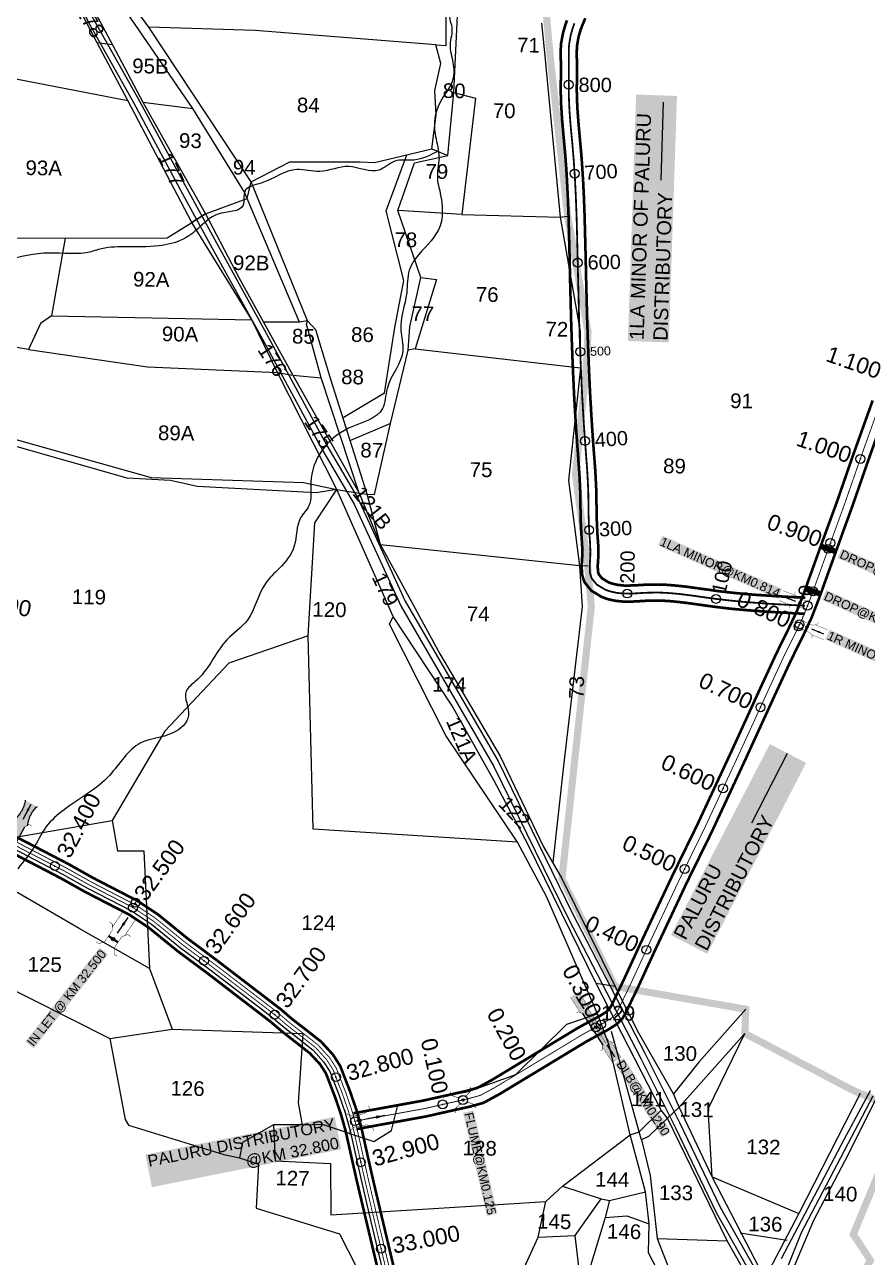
# Model space of a CAD drawing. Header units: millimetres. Extents: x 191342 to 235284, y 1600297 to 1616674.
# Drawn here: x 200327 to 201272, y 1601540 to 1602923 of the extents above; entities that cross this region are included whole.
import ezdxf
from ezdxf.enums import TextEntityAlignment as Align

# ---------------------------------------------------------------- set-up
doc = ezdxf.new("R2010")
doc.units = ezdxf.units.MM
doc.header["$LTSCALE"] = 15
doc.header["$PDMODE"] = 32
doc.header["$PDSIZE"] = 10
doc.linetypes.add('ACAD_ISO02W100', pattern=[15, 12, -3])
doc.linetypes.add('HIDDEN2', pattern=[0.1875, 0.125, -0.0625])
for name, color, linetype in [('CANAL1', 7, 'Continuous'), ('CHANAGE', 1, 'Continuous'), ('CSMark', 72, 'Continuous'), ('PAPER SIZE', 5, 'Continuous'), ('PLOT', 7, 'Continuous'), ('PLOT NO', 7, 'Continuous'), ('ROAD', 1, 'Continuous'), ('STREAM', 4, 'Continuous'), ('STRUCTURE', 5, 'Continuous'), ('text2', 7, 'Continuous'), ('VILLAGE BOUNDRY', 5, 'Continuous')]:
    doc.layers.add(name, color=color, linetype=linetype)
doc.styles.get("Standard").update_dxf_attribs({"font": 'arial.ttf'})
doc.dimstyles.get("Standard").update_dxf_attribs({"dimtxt": 0.18, "dimasz": 0.18, "dimexe": 0.18, "dimexo": 0.0625, "dimgap": 0.09, "dimtad": 0, "dimtih": 1, "dimtoh": 1, "dimdec": 4, "dimzin": 0, "dimdsep": 46, "dimtxsty": 'Standard', "dimcen": 0.09, "dimadec": 0, "dimazin": 0, "dimtfac": 1, "dimtdec": 4, "dimtofl": 0, "dimtmove": 0, "dimatfit": 3, "dimfxl": 1, "dimtolj": 1, "dimtzin": 0, "dimarcsym": 0})

# ---------------------------------------------------------------- blocks, each defined once
blk = doc.blocks.new('FLUME')
at = {"layer": 'STRUCTURE'}
for points in [[(-12.6, 11, 0.628, 0.628, 0), (-8.6, 11.2, 0.628, 0.628, 0), (-4.4, 5.4, 0.628, 0.628, 0), (-4, -5.7, 0.628, 0.628, 0), (-7.7, -11.8, 0.628, 0.628, 0), (-11.7, -12, 0, 0, 0)], [(12.6, -11, 0.628, 0.628, 0), (8.6, -11.2, 0.628, 0.628, 0), (4.4, -5.4, 0.628, 0.628, 0), (4, 5.7, 0.628, 0.628, 0), (7.7, 11.8, 0.628, 0.628, 0), (11.7, 12, 0, 0, 0)]]:
    blk.add_lwpolyline(points, format="xyseb", dxfattribs=at)
at = {"layer": 'text2', "color": 2, "linetype": 'Continuous'}
blk.add_circle((0, 0), 1.15, dxfattribs=at)
blk = doc.blocks.new('DROP')
h = blk.add_hatch()
h.set_pattern_fill('ANSI31', color=1, scale=10, angle=45)
h.set_pattern_definition([(90, (-324.4107, -25.7687), (-1.25, 0), [])])
h.paths.add_polyline_path([(-9.9, -4.3), (-13.8, 4.1), (13.8, 4.1), (10.2, -4.3)])
at = {"layer": 'STRUCTURE', "color": 5, "const_width": 0.49}
blk.add_lwpolyline([(-9.9, -4.3), (-13.8, 4.1), (13.8, 4.1), (10.2, -4.3), (-9.9, -4.3)], dxfattribs=at)
at = {"layer": 'STRUCTURE', "color": 5}
blk.add_circle((0, 0), 1.33, dxfattribs=at)
blk = doc.blocks.new('SP')
at = {"layer": 'STRUCTURE'}
h = blk.add_hatch(dxfattribs=at)
h.set_pattern_fill('DASH', color=256, scale=8, style=0)
h.set_pattern_definition([(0, (0, 0), (1, 1), [1, -1])])
edge = h.paths.add_edge_path()
edge.add_spline(control_points=[(769825.7, 1706742.1), (769825.3, 1706741.8), (769823.8, 1706740.8), (769820.9, 1706740.3), (769817, 1706739.7), (769811.4, 1706738.9), (769804, 1706739.7), (769798.4, 1706741), (769795.6, 1706741.6)], knot_values=[0, 0, 0, 0, 1.613557, 5.24513, 8.624976, 13.470124, 22.190216, 30.746377, 30.746377, 30.746377, 30.746377], degree=3, periodic=0)
edge.add_line((769795.6, 1706741.6), (769792.6, 1706739.6))
edge.add_line((769792.6, 1706739.6), (769732.6, 1706739.6))
edge.add_line((769732.6, 1706739.6), (769729.6, 1706741.6))
edge.add_spline(control_points=[(769729.6, 1706741.6), (769726.9, 1706740.9), (769721.3, 1706739.5), (769713.9, 1706738.5), (769708.3, 1706739.1), (769704.4, 1706739.6), (769701.5, 1706740), (769700, 1706741), (769699.5, 1706741.3)], knot_values=[0, 0, 0, 0, 8.556161, 17.276253, 22.121402, 25.501247, 29.13282, 30.746377, 30.746377, 30.746377, 30.746377], degree=3, periodic=0)
edge.add_line((769699.5, 1706741.3), (769699.5, 1706722.1))
edge.add_spline(control_points=[(769699.5, 1706722.1), (769700, 1706722.4), (769701.4, 1706723.4), (769704.3, 1706724), (769708.2, 1706724.5), (769713.8, 1706725.3), (769721.2, 1706724.5), (769726.8, 1706723.3), (769729.6, 1706722.6)], knot_values=[0, 0, 0, 0, 1.613557, 5.24513, 8.624976, 13.470124, 22.190216, 30.746377, 30.746377, 30.746377, 30.746377], degree=3, periodic=0)
edge.add_line((769729.6, 1706722.6), (769732.6, 1706724.6))
edge.add_line((769732.6, 1706724.6), (769792.6, 1706724.6))
edge.add_line((769792.6, 1706724.6), (769795.6, 1706722.6))
edge.add_spline(control_points=[(769795.6, 1706722.6), (769798.4, 1706723.3), (769803.9, 1706724.8), (769811.3, 1706725.8), (769817, 1706725.1), (769820.9, 1706724.7), (769823.8, 1706724.2), (769825.2, 1706723.3), (769825.7, 1706723)], knot_values=[0, 0, 0, 0, 8.556161, 17.276253, 22.121402, 25.501247, 29.13282, 30.746377, 30.746377, 30.746377, 30.746377], degree=3, periodic=0)
edge.add_line((769825.7, 1706723), (769825.7, 1706742.1))
h.paths.add_polyline_path([(769764.2, 1706732.1, -1), (769761.1, 1706732.1, -1)], flags=0)
h.paths.add_polyline_path([(769761.1, 1706732.1, 1), (769764.2, 1706732.1, 1)], flags=16)
at = {"layer": 'STRUCTURE', "const_width": 0.628}
for points in [[(769726.6, 1706747.6), (769726.6, 1706743.6), (769732.6, 1706739.6), (769792.6, 1706739.6), (769798.6, 1706743.6), (769798.6, 1706747.6)], [(769726.6, 1706716.6), (769726.6, 1706720.6), (769732.6, 1706724.6), (769792.6, 1706724.6), (769798.6, 1706720.6), (769798.6, 1706716.6)]]:
    blk.add_lwpolyline(points, dxfattribs=at)
at = {"layer": 'STRUCTURE', "color": 3}
blk.add_lwpolyline([(769732.6, 1706724.6), (769792.6, 1706724.6)], dxfattribs=at)
blk.add_lwpolyline([(769732.6, 1706724.6), (769792.6, 1706724.6)], dxfattribs=at)
at = {"layer": 'STRUCTURE', "color": 0}
blk.add_circle((769762.6, 1706732.1), 1.55, dxfattribs=at)
at = {"layer": 'STRUCTURE'}
for points in [[(769699.5, 1706741.3), (769700.9, 1706740.5), (769704.4, 1706739.6), (769707.8, 1706739.2), (769712.6, 1706738.8), (769721.3, 1706739.7), (769729.6, 1706741.6)], [(769825.7, 1706742.1), (769824.3, 1706741.3), (769820.8, 1706740.3), (769817.5, 1706739.8), (769812.7, 1706739.2), (769804, 1706739.9), (769795.6, 1706741.6)], [(769699.5, 1706722.1), (769700.9, 1706723), (769704.4, 1706724), (769707.7, 1706724.5), (769712.5, 1706725), (769721.2, 1706724.4), (769729.6, 1706722.6)], [(769825.7, 1706723), (769824.3, 1706723.8), (769820.8, 1706724.7), (769817.4, 1706725.1), (769812.6, 1706725.5), (769803.9, 1706724.6), (769795.6, 1706722.6)]]:
    blk.add_spline(points, degree=3, dxfattribs=at)
at = {"layer": 'STRUCTURE', "color": 0}
blk.add_text('STREAM', height=5, dxfattribs=at).set_placement((769684.3, 1706732.1), align=Align.MIDDLE_CENTER)
for points in [[(769727.4, 1706732.1), (769700.8, 1706732.1)], [(769824.4, 1706732.1), (769800.5, 1706732.1)]]:
    blk.add_leader(points, dimstyle='Standard', override={"dimasz": 10, "dimgap": 0.09, "dimtad": 0}, dxfattribs=at)
blk = doc.blocks.new('OT')
at = {"layer": 'STRUCTURE', "color": 190}
for points, const_width in [([(769775.2, 1706601.8), (769775.2, 1706597.8), (769769.2, 1706593.8), (769761.8, 1706593.8), (769754.4, 1706593.8), (769748.4, 1706597.8), (769748.4, 1706601.8)], 0.5), ([(769751.4, 1706595.8), (769729.4, 1706595.8)], 0.5), ([(769761.8, 1706593.8), (769761.8, 1706581)], 2.5), ([(769751.4, 1706579), (769729.4, 1706579)], 0.5), ([(769748.4, 1706573), (769748.4, 1706577), (769754.4, 1706581), (769761.8, 1706581), (769761.8, 1706581), (769761.8, 1706581), (769769.2, 1706581), (769775.2, 1706577), (769775.2, 1706573)], 0.5)]:
    blk.add_lwpolyline(points, dxfattribs=dict(at, const_width=const_width))
at = {"layer": 'STRUCTURE', "color": 0}
blk.add_circle((769761.8, 1706587.4), 1.87, dxfattribs=at)
blk.add_leader([(769732.6, 1706587.4), (769753.8, 1706587.4)], dimstyle='Standard', override={"dimasz": 10, "dimgap": 0.09, "dimtad": 0}, dxfattribs=at)
blk = doc.blocks.new('DLB')
at = {"layer": 'STRUCTURE'}
h = blk.add_hatch(dxfattribs=at)
h.set_pattern_fill('DOTS', color=6, scale=20, angle=320.3722, style=0)
h.set_pattern_definition([(320.372247934, (0, 0), (1.2786241598, 0.5641323054), [0, -1.25])])
h.paths.add_polyline_path([(769699.5, 1706950), (769699.5, 1706934), (769729.1, 1706934), (769732.1, 1706936), (769792.1, 1706936), (769795.1, 1706934), (769824.7, 1706934), (769824.7, 1706950), (769795.1, 1706950), (769792.1, 1706948), (769732.1, 1706948), (769729.1, 1706950)])
at = {"layer": 'STRUCTURE', "color": 6, "const_width": 0.628}
for points in [[(769726.1, 1706956), (769726.1, 1706952), (769732.1, 1706948), (769792.1, 1706948), (769798.1, 1706952), (769798.1, 1706956)], [(769726.1, 1706928), (769726.1, 1706932), (769732.1, 1706936), (769792.1, 1706936), (769798.1, 1706932), (769798.1, 1706928)], [(769732.1, 1706942), (769792.1, 1706942)]]:
    blk.add_lwpolyline(points, dxfattribs=at)
at = {"layer": 'STRUCTURE', "color": 6, "linetype": 'ACAD_ISO02W100', "ltscale": 0.5, "const_width": 0.5}
for points in [[(769699.5, 1706950), (769729.1, 1706950)], [(769699.5, 1706934), (769729.1, 1706934)], [(769795.1, 1706950), (769824.7, 1706950)], [(769795.1, 1706934), (769824.7, 1706934)]]:
    blk.add_lwpolyline(points, dxfattribs=at)
at = {"layer": 'STRUCTURE', "color": 6}
blk.add_lwpolyline([(769732.1, 1706936), (769792.1, 1706936)], dxfattribs=at)
blk.add_lwpolyline([(769732.1, 1706936), (769792.1, 1706936)], dxfattribs=at)
at = {"layer": 'STRUCTURE', "color": 0}
blk.add_circle((769762.1, 1706942), 1.8, dxfattribs=at)
for points in [[(769703.8, 1706942), (769726.7, 1706942)], [(769818.6, 1706942), (769795.7, 1706942)]]:
    blk.add_leader(points, dimstyle='Standard', override={"dimasz": 10, "dimgap": 0.09, "dimtad": 0}, dxfattribs=at)

msp = doc.modelspace()

# ---------------------------------------------------------------- linework, layer by layer
at = {"color": 3}
for p in [(200448.2, 1601932.6), (200451, 1601938, 46), (200697, 1601693, 45), (200726.4, 1601550)]:
    msp.add_point(p, dxfattribs=at)
at = {"layer": 'CANAL1', "color": 200, "const_width": 3}
for points in [[(201201.2, 1602262.1), (201193.3, 1602262.5), (201185.5, 1602262.9), (201177.6, 1602263.4), (201169.7, 1602263.8), (201161.9, 1602264.3), (201154, 1602264.8), (201146.1, 1602265.4), (201138.2, 1602266), (201130.3, 1602266.7), (201122.4, 1602267.4), (201114.6, 1602268.2), (201106.7, 1602269.2), (201100.8, 1602269.9), (201091, 1602271.2), (201083.2, 1602272.3), (201075.5, 1602273.4), (201067.8, 1602274.4), (201060.2, 1602275.3), (201052.6, 1602276.1), (201045, 1602276.6), (201037.5, 1602276.9), (201027.5, 1602276.8), (201022.3, 1602276.6), (201014.3, 1602276.1), (201006, 1602275.7), (200997.5, 1602275.8), (200988.7, 1602276.7), (200979.9, 1602278.7), (200973.4, 1602281.2), (200962.2, 1602288), (200954.3, 1602297.7), (200951.7, 1602306.3), (200951.3, 1602315.8), (200952, 1602327.4), (200952.1, 1602331.9), (200951.8, 1602339.4), (200951.3, 1602346.9), (200951, 1602351.4), (200950.4, 1602362.7), (200950.1, 1602370.7), (200950, 1602378.6), (200949.9, 1602386.5), (200949.8, 1602394.3), (200949.6, 1602401.6), (200949.2, 1602409.8), (200948.8, 1602417.6), (200948.3, 1602425.3), (200947.7, 1602433.1), (200947.2, 1602440.9), (200946.4, 1602451.1), (200946, 1602456.5), (200945.4, 1602464.4), (200944.9, 1602472.2), (200944.4, 1602480.1), (200943.9, 1602487.9), (200943.5, 1602495.8), (200943, 1602503.6), (200942.6, 1602511.5), (200942.3, 1602519.4), (200941.9, 1602527.2), (200941.5, 1602535.1), (200941.2, 1602542.9), (200940.9, 1602550.8), (200940.6, 1602558.6), (200940.3, 1602566.5), (200940, 1602574.4), (200939.8, 1602582.2), (200939.5, 1602590.1), (200939.3, 1602597.9), (200939.1, 1602605.8), (200938.9, 1602613.6), (200938.7, 1602621.5), (200938.5, 1602629.4), (200938.3, 1602637.2), (200938.1, 1602645.1), (200938, 1602651.4), (200937.8, 1602660.8), (200937.6, 1602668.6), (200937.4, 1602676.4), (200937.2, 1602684.3), (200937, 1602692.1), (200936.8, 1602699.9), (200936.6, 1602707.7), (200936.3, 1602715.5), (200936, 1602723.3), (200935.7, 1602731.1), (200935.3, 1602738.9), (200934.9, 1602746.7), (200934.5, 1602754.4), (200934, 1602762.2), (200933.4, 1602770), (200933, 1602775.7), (200932.1, 1602785.5), (200931.4, 1602793.3), (200930.7, 1602801.2), (200930, 1602809), (200929.3, 1602816.9), (200928.8, 1602824.9), (200928.3, 1602832.8), (200928, 1602840.8), (200927.8, 1602851.2), (200927.9, 1602856.8), (200928, 1602864.7), (200928, 1602876.2), (200928, 1602880.1), (200927.8, 1602888.1), (200927.9, 1602896.4), (200928.3, 1602902.3), (200930.4, 1602913.5), (200932.8, 1602921.8), (200934.8, 1602927.6)], [(201202.1, 1602280.1), (201194.2, 1602280.5), (201186.4, 1602280.9), (201178.6, 1602281.3), (201170.8, 1602281.8), (201163, 1602282.3), (201155.2, 1602282.8), (201147.4, 1602283.3), (201139.7, 1602283.9), (201131.9, 1602284.6), (201124.2, 1602285.3), (201116.5, 1602286.1), (201108.8, 1602287), (201103.1, 1602287.7), (201093.4, 1602289.1), (201085.7, 1602290.1), (201077.9, 1602291.2), (201070, 1602292.3), (201062.1, 1602293.2), (201054.1, 1602294), (201046, 1602294.6), (201037.8, 1602294.9), (201027, 1602294.8), (201021.3, 1602294.6), (201013.4, 1602294.1), (201005.7, 1602293.8), (200998.5, 1602293.8), (200991.7, 1602294.5), (200985.2, 1602296), (200981.4, 1602297.4), (200974.2, 1602301.8), (200970.5, 1602306.4), (200969.6, 1602309.3), (200969.3, 1602315.6), (200970, 1602326.6), (200970.1, 1602332.1), (200969.8, 1602340.4), (200969.2, 1602348.3), (200968.9, 1602352.5), (200968.4, 1602363.5), (200968.1, 1602371.1), (200968, 1602378.9), (200967.9, 1602386.8), (200967.8, 1602394.7), (200967.6, 1602402.2), (200967.2, 1602410.7), (200966.8, 1602418.6), (200966.3, 1602426.5), (200965.7, 1602434.4), (200965.1, 1602442.2), (200964.3, 1602452.5), (200963.9, 1602457.8), (200963.4, 1602465.6), (200962.9, 1602473.4), (200962.4, 1602481.2), (200961.9, 1602489), (200961.5, 1602496.8), (200961, 1602504.6), (200960.6, 1602512.4), (200960.2, 1602520.2), (200959.9, 1602528), (200959.5, 1602535.8), (200959.2, 1602543.7), (200958.9, 1602551.5), (200958.6, 1602559.3), (200958.3, 1602567.1), (200958, 1602575), (200957.8, 1602582.8), (200957.5, 1602590.6), (200957.3, 1602598.5), (200957.1, 1602606.3), (200956.9, 1602614.1), (200956.7, 1602622), (200956.5, 1602629.8), (200956.3, 1602637.6), (200956.1, 1602645.5), (200956, 1602651.8), (200955.8, 1602661.1), (200955.6, 1602669), (200955.4, 1602676.8), (200955.2, 1602684.7), (200955, 1602692.6), (200954.8, 1602700.4), (200954.6, 1602708.3), (200954.3, 1602716.2), (200954, 1602724), (200953.7, 1602731.9), (200953.3, 1602739.8), (200952.9, 1602747.7), (200952.4, 1602755.6), (200951.9, 1602763.5), (200951.4, 1602771.3), (200950.9, 1602777.2), (200950, 1602787.1), (200949.3, 1602795), (200948.6, 1602802.8), (200947.9, 1602810.5), (200947.3, 1602818.3), (200946.7, 1602826), (200946.3, 1602833.7), (200946, 1602841.3), (200945.8, 1602851.3), (200945.9, 1602856.6), (200946, 1602864.5), (200946, 1602876.3), (200946, 1602880.5), (200945.8, 1602888.2), (200945.9, 1602895.6), (200946.2, 1602900), (200947.9, 1602909.4), (200949.9, 1602916.3), (200951.6, 1602921), (200955.4, 1602930)], [(200695.4, 1601701.9), (200773.5, 1601716.1), (200802.4, 1601722.5), (200821.9, 1601726.9), (200834.4, 1601730.4), (200850.2, 1601739), (200947.2, 1601797.7), (200972, 1601811.3), (200979.4, 1601815.9), (200982.4, 1601818.9), (200984.7, 1601822.8), (200997.8, 1601850.1), (201018.4, 1601894.8), (201053.3, 1601969), (201080.5, 1602024.5), (201119.8, 1602109), (201152.2, 1602179.9), (201169.4, 1602217.1), (201184.7, 1602248.2), (201191.7, 1602263.1), (201192.4, 1602264.6), (201200.5, 1602285.4), (201221, 1602342.5), (201238, 1602389), (201255, 1602438.2), (201277.6, 1602501.3)], [(200698.6, 1601684.1), (200777.1, 1601698.4), (200806.3, 1601705), (200826.3, 1601709.4), (200841.2, 1601713.6), (200859.2, 1601723.4), (200956.2, 1601782.1), (200981.2, 1601795.8), (200990.6, 1601801.8), (200996.8, 1601807.8), (201000.6, 1601814.4), (201014.1, 1601842.4), (201034.7, 1601887.2), (201069.5, 1601961.2), (201096.8, 1602016.7), (201136.2, 1602101.5), (201168.6, 1602172.4), (201185.7, 1602209.3), (201201, 1602240.4), (201208, 1602255.4), (201209, 1602257.5), (201217.4, 1602279.1), (201238, 1602336.4), (201254.9, 1602383), (201272, 1602432.2), (201294.5, 1602495.3)], [(200312.7, 1602014.2), (200375.3, 1601981.7), (200403.2, 1601966), (200452.3, 1601940.6), (200453.3, 1601940.1), (200476.6, 1601924.6), (200509.4, 1601897.9), (200542, 1601873.6), (200603.8, 1601826.3), (200613.7, 1601818.7), (200626.6, 1601807.6), (200641.6, 1601796), (200659, 1601782.3), (200672.4, 1601767.7), (200680.6, 1601754.9), (200684.5, 1601744.7), (200691.6, 1601726.4), (200698.5, 1601706.4), (200704, 1601687), (200716.4, 1601631.6), (200725.5, 1601592.8), (200735.2, 1601552), (200745.3, 1601509.4)], [(200304, 1601998.5), (200366.7, 1601965.8), (200394.7, 1601950.1), (200444.1, 1601924.6), (200444.2, 1601924.5), (200465.9, 1601910.1), (200498.3, 1601883.7), (200531.2, 1601859.3), (200592.8, 1601812), (200602.3, 1601804.7), (200615.2, 1601793.7), (200630.5, 1601781.8), (200646.7, 1601769), (200658.1, 1601756.7), (200664.5, 1601746.7), (200667.8, 1601738.2), (200674.7, 1601720.3), (200681.3, 1601701), (200686.5, 1601682.6), (200698.8, 1601627.6), (200708, 1601588.7), (200717.7, 1601547.9), (200727.9, 1601505.1)]]:
    msp.add_lwpolyline(points, dxfattribs=at)
at = {"layer": 'CANAL1', "color": 1, "linetype": 'HIDDEN2', "ltscale": 40, "const_width": 2}
msp.add_lwpolyline([(201201.6, 1602271.1), (201193.8, 1602271.5), (201185.9, 1602271.9), (201178.1, 1602272.4), (201170.3, 1602272.8), (201162.4, 1602273.3), (201154.6, 1602273.8), (201146.8, 1602274.4), (201138.9, 1602275), (201131.1, 1602275.6), (201123.3, 1602276.4), (201115.5, 1602277.2), (201107.8, 1602278.1), (201101.9, 1602278.8), (201092.2, 1602280.1), (201084.5, 1602281.2), (201076.7, 1602282.3), (201068.9, 1602283.3), (201061.1, 1602284.3), (201053.3, 1602285), (201045.5, 1602285.6), (201037.6, 1602285.9), (201027.3, 1602285.8), (201021.8, 1602285.6), (201013.8, 1602285.1), (201005.9, 1602284.7), (200998, 1602284.8), (200990.2, 1602285.6), (200982.5, 1602287.4), (200977.4, 1602289.3), (200968.2, 1602294.9), (200962.4, 1602302), (200960.6, 1602307.8), (200960.3, 1602315.7), (200961, 1602327), (200961.1, 1602332), (200960.8, 1602339.9), (200960.3, 1602347.6), (200959.9, 1602351.9), (200959.4, 1602363.1), (200959.1, 1602370.9), (200959, 1602378.8), (200958.9, 1602386.7), (200958.8, 1602394.5), (200958.6, 1602401.9), (200958.2, 1602410.3), (200957.8, 1602418.1), (200957.3, 1602425.9), (200956.7, 1602433.7), (200956.1, 1602441.6), (200955.4, 1602451.8), (200955, 1602457.2), (200954.4, 1602465), (200953.9, 1602472.8), (200953.4, 1602480.6), (200952.9, 1602488.5), (200952.5, 1602496.3), (200952, 1602504.1), (200951.6, 1602512), (200951.2, 1602519.8), (200950.9, 1602527.6), (200950.5, 1602535.5), (200950.2, 1602543.3), (200949.9, 1602551.1), (200949.6, 1602559), (200949.3, 1602566.8), (200949, 1602574.7), (200948.8, 1602582.5), (200948.5, 1602590.3), (200948.3, 1602598.2), (200948.1, 1602606), (200947.9, 1602613.9), (200947.7, 1602621.7), (200947.5, 1602629.6), (200947.3, 1602637.4), (200947.1, 1602645.3), (200947, 1602651.6), (200946.8, 1602661), (200946.6, 1602668.8), (200946.4, 1602676.6), (200946.2, 1602684.5), (200946, 1602692.3), (200945.8, 1602700.2), (200945.6, 1602708), (200945.3, 1602715.8), (200945, 1602723.7), (200944.7, 1602731.5), (200944.3, 1602739.3), (200943.9, 1602747.2), (200943.5, 1602755), (200942.9, 1602762.8), (200942.4, 1602770.7), (200941.9, 1602776.4), (200941.1, 1602786.3), (200940.4, 1602794.1), (200939.6, 1602802), (200938.9, 1602809.8), (200938.3, 1602817.6), (200937.7, 1602825.4), (200937.3, 1602833.3), (200937, 1602841.1), (200936.8, 1602851.2), (200936.9, 1602856.7), (200937, 1602864.6), (200937, 1602876.2), (200937, 1602880.3), (200936.8, 1602888.2), (200936.9, 1602896), (200937.3, 1602901.1), (200939.1, 1602911.5), (200941.3, 1602919), (200943.2, 1602924.3)], dxfattribs=at)
at = {"layer": 'CANAL1', "color": 1, "linetype": 'HIDDEN2', "ltscale": 4, "const_width": 1}
for points in [[(200697, 1601693), (200775.3, 1601707.2), (200804.4, 1601713.8), (200824.1, 1601718.2), (200837.8, 1601722), (200854.7, 1601731.2), (200951.7, 1601789.9), (200976.6, 1601803.5), (200985, 1601808.9), (200989.6, 1601813.3), (200992.6, 1601818.6), (201005.9, 1601846.2), (201026.5, 1601891), (201061.4, 1601965.1), (201088.6, 1602020.6), (201128, 1602105.3), (201160.4, 1602176.1), (201177.5, 1602213.2), (201192.9, 1602244.3), (201199.9, 1602259.2), (201200.7, 1602261), (201208.9, 1602282.3), (201229.5, 1602339.5), (201246.4, 1602386), (201263.5, 1602435.2), (201286, 1602498.3)], [(200697, 1601693), (200775.3, 1601707.2), (200804.4, 1601713.8), (200824.1, 1601718.2), (200837.8, 1601722), (200854.7, 1601731.2), (200951.7, 1601789.9), (200976.6, 1601803.5), (200985, 1601808.9), (200989.6, 1601813.3), (200992.6, 1601818.6), (201005.9, 1601846.2), (201026.5, 1601891), (201061.4, 1601965.1), (201088.6, 1602020.6), (201128, 1602105.3), (201160.4, 1602176.1), (201177.5, 1602213.2), (201192.9, 1602244.3), (201199.9, 1602259.2), (201200.7, 1602261), (201208.9, 1602282.3), (201229.5, 1602339.5), (201246.4, 1602386), (201263.5, 1602435.2), (201286, 1602498.3)], [(200308.4, 1602006.3), (200371, 1601973.7), (200399, 1601958.1), (200448.2, 1601932.6), (200448.8, 1601932.3), (200471.2, 1601917.3), (200503.9, 1601890.8), (200536.6, 1601866.4), (200598.3, 1601819.2), (200608, 1601811.7), (200620.9, 1601800.7), (200636, 1601788.9), (200652.9, 1601775.6), (200665.2, 1601762.2), (200672.5, 1601750.8), (200676.1, 1601741.4), (200683.2, 1601723.3), (200689.9, 1601703.7), (200695.2, 1601684.8), (200707.6, 1601629.6), (200716.7, 1601590.7), (200726.4, 1601550), (200736.6, 1601507.3)]]:
    msp.add_lwpolyline(points, dxfattribs=at)
at = {"layer": 'CANAL1', "color": 5}
msp.add_lwpolyline([(200306.5, 1602002.8), (200369.1, 1601970.2), (200397.1, 1601954.5), (200446.4, 1601929), (200446.7, 1601928.9), (200468.8, 1601914.1), (200501.4, 1601887.6), (200534.2, 1601863.3), (200595.9, 1601816), (200605.5, 1601808.6), (200618.4, 1601797.6), (200633.6, 1601785.7), (200650.1, 1601772.7), (200662, 1601759.7), (200668.9, 1601748.9), (200672.4, 1601740), (200679.4, 1601722), (200686.1, 1601702.5), (200691.4, 1601683.8), (200703.7, 1601628.7), (200712.8, 1601589.8), (200722.5, 1601549), (200732.7, 1601506.3)], dxfattribs=at)
at = {"layer": 'CANAL1', "color": 5, "const_width": 1}
msp.add_lwpolyline([(200310.3, 1602009.9), (200372.9, 1601977.3), (200400.9, 1601961.6), (200450, 1601936.1), (200450.8, 1601935.8), (200473.6, 1601920.5), (200506.3, 1601893.9), (200539, 1601869.6), (200600.7, 1601822.4), (200610.5, 1601814.8), (200623.4, 1601803.8), (200638.5, 1601792), (200655.6, 1601778.6), (200668.4, 1601764.6), (200676.1, 1601752.6), (200679.9, 1601742.9), (200686.9, 1601724.7), (200693.7, 1601704.9), (200699.1, 1601685.8), (200711.5, 1601630.5), (200720.6, 1601591.7), (200730.3, 1601550.9), (200740.5, 1601508.2)], dxfattribs=at)
at = {"layer": 'CHANAGE'}
for p in [(200936.8, 1602855.5), (200943.4, 1602755.8), (200946.9, 1602655.8), (200949.7, 1602555.9), (200955, 1602456), (200959.7, 1602356.1)]:
    msp.add_point(p, dxfattribs=at)
at = {"layer": 'CSMark'}
for p in [(201002.4, 1602284.8), (201101.9, 1602278.8)]:
    msp.add_point(p, dxfattribs=at)
at = {"layer": 'PLOT'}
for points in [[(199857.6, 1603979.4), (199915.7, 1603866.2), (199931.6, 1603832.2), (199985.4, 1603737.3), (200042.6, 1603633.2), (200073.8, 1603576.8), (200153, 1603424), (200226.8, 1603292.1), (200258.8, 1603230.2), (200331.9, 1603084.1), (200373.9, 1602995.8), (200425.4, 1602900.3), (200459.4, 1602836), (200529.4, 1602710.7), (200567, 1602639.3), (200594.5, 1602589.3), (200627.4, 1602529.8), (200686.2, 1602425.3), (200701.7, 1602397.4), (200725.6, 1602339.5), (200792.3, 1602217.3), (200859.8, 1602102.4), (200908.6, 1602000.6), (200929.2, 1601965.1)], [(201144.4, 1601506.1), (201114.3, 1601558.8), (201047.6, 1601696.4), (201040.6, 1601705.4), (200967.5, 1601847.4), (200891, 1602003.7), (200853.3, 1602074.8), (200806, 1602158.9), (200739.8, 1602259), (200676.9, 1602401.3), (200610.2, 1602532.6), (200581.3, 1602591.9), (200514.3, 1602700.8), (200442.4, 1602837.9), (200408.1, 1602902.5), (200326.3, 1603058.4), (200316, 1603082.2), (200243, 1603228), (200139, 1603425), (200093.6, 1603501.7), (200060.1, 1603575.1), (199916.2, 1603834.8), (199852.5, 1603948.5)], [(200202.7, 1603221), (200166.1, 1603222.4), (200165.1, 1603212.2), (200144.8, 1603101.7), (200132.8, 1603059), (200129.2, 1603036.7), (200213.1, 1603027.7), (200214, 1603010.2), (200230, 1603010), (200213.4, 1602882.1), (200223.8, 1602880), (200442.4, 1602837.9)], [(200701.7, 1602397.4), (200710.8, 1602396.2), (200669.9, 1602524.8), (200653.1, 1602580.4), (200643.7, 1602590.8), (200580.7, 1602746.6), (200465.9, 1602919.9), (200431.2, 1602968), (200400, 1603002), (200354.5, 1603046.4), (200331.9, 1603084.1)], [(200576.1, 1602727.8), (200573.1, 1602735), (200515.4, 1602828.7), (200425.4, 1602960.3), (200357, 1603029.7)], [(200710.8, 1602396.2), (200719, 1602395.7), (200736.9, 1602475.5), (200756.8, 1602557.6), (200758.7, 1602584), (200770.8, 1602639.2), (200745, 1602714.4), (200763.8, 1602767.7), (200801.3, 1602775.9), (200807.8, 1602846.8), (200812.6, 1602940.9)], [(200783.4, 1602783.6), (200788.3, 1602821.8), (200786.7, 1602848.8), (200793.3, 1602879.2), (200787.7, 1602900.2), (200799.4, 1602899.3), (200799.3, 1602939.2), (200812.6, 1602940.9)], [(200787.7, 1602900.2), (200585.1, 1602916.4), (200465.9, 1602919.9)], [(200906.2, 1602924.6), (200909.8, 1602891.7), (200927.3, 1602706.8), (200949.8, 1602578.5), (200949.9, 1602538), (200936.4, 1602411.5), (200948.7, 1602315.7), (200951.8, 1602270.4), (200931.1, 1602091.5), (200918.9, 1601983)], [(200425.4, 1602900.3), (200408.1, 1602902.5)], [(200807.8, 1602846.8), (200832.2, 1602840.4), (200817.1, 1602709.9), (200927.3, 1602706.8), (200935.6, 1602708.2)], [(200459.4, 1602836), (200515.4, 1602828.7)], [(200580.7, 1602746.6), (200624.2, 1602769.1), (200703, 1602768.8), (200719.1, 1602768.4), (200783.4, 1602783.6), (200801.3, 1602775.9)], [(200730.3, 1602509.4), (200741.9, 1602583.3), (200751.9, 1602635.8), (200732, 1602714.1), (200755.3, 1602776.8)], [(199594.3, 1602756.5), (199675.2, 1602710.6), (199766.3, 1602671.2), (199868.6, 1602641.3), (199878.4, 1602636.4), (199941.4, 1602597.3), (199961.1, 1602608.4), (200206.7, 1602668.5), (200214.4, 1602684.2), (200372.1, 1602683.4), (200486.6, 1602683.7), (200514.3, 1602700.8), (200529.4, 1602710.7), (200576.1, 1602727.8), (200580.7, 1602746.6)], [(200635, 1602589), (200576.1, 1602727.8)], [(200529.4, 1602710.7), (200514.3, 1602700.8)], [(200817.1, 1602709.9), (200745, 1602714.4)], [(200372.1, 1602683.4), (200357, 1602596.1), (200344.4, 1602587.7), (200331.2, 1602558.4), (200295.1, 1602564.5), (200255.6, 1602562.1), (200230.2, 1602482)], [(200770.8, 1602639.2), (200788.7, 1602637), (200764.5, 1602559.1), (200756.8, 1602557.6)], [(199961.1, 1602608.4), (199970.8, 1602598.1), (200029.1, 1602565.5), (200148, 1602514.4), (200180.9, 1602500.3), (200230.2, 1602482), (200468.4, 1602414.8), (200639.3, 1602409.4), (200676.9, 1602401.3)], [(200357, 1602596.1), (200581.3, 1602591.9)], [(200643.7, 1602590.8), (200635, 1602589), (200594.5, 1602589.3)], [(200701.7, 1602397.4), (200659.3, 1602526.9), (200642.7, 1602586.9), (200643.7, 1602590.8)], [(200331.2, 1602558.4), (200464.6, 1602539), (200610.2, 1602532.6)], [(200764.5, 1602559.1), (200949.9, 1602538)], [(200610.2, 1602532.6), (200627.4, 1602529.8)], [(200627.4, 1602529.8), (200659.3, 1602526.9)], [(200730.3, 1602509.4), (200683.9, 1602482)], [(200736.9, 1602475.5), (200692, 1602456.3)], [(200879.5, 1602006), (200650.2, 1602020.6), (200644.8, 1602237.3), (200652.2, 1602364.2), (200676.9, 1602401.3)], [(200676.9, 1602401.3), (200701.7, 1602397.4)], [(200725.6, 1602339.5), (200710.8, 1602396.2)], [(200958.1, 1602315.5), (200948.7, 1602315.7), (200725.6, 1602339.5)], [(199415.5, 1602277.6), (199670.8, 1602202.5), (199882.5, 1602123.7), (200018.7, 1602029.9), (200116, 1601999.9), (200147.8, 1601921.3), (200287, 1601853.7), (200422.3, 1601785.9), (200439.5, 1601695.1), (200443, 1601688.5), (200550.1, 1601655.7), (200567.8, 1601651.9), (200589, 1601644.9), (200586.2, 1601595.6), (200679.6, 1601566.7), (200708.1, 1601510.9), (200666.4, 1601507.5), (200491.7, 1601499.8), (200610, 1601442), (200585.5, 1601493.7), (200633.5, 1601478.7), (200643, 1601504.4)], [(200610, 1601442), (200703.5, 1601352.5), (200760.4, 1601323.6), (200806.6, 1601320.8), (200855.4, 1601303.2), (200881.7, 1601299), (200901, 1601385.1), (200911.4, 1601459), (200927.9, 1601456.5), (200948, 1601530.1), (200944.1, 1601564.8), (200973.1, 1601606), (200982.6, 1601604.1), (201022.9, 1601613.9), (201005.5, 1601677.8), (200982.1, 1601778.2), (200969, 1601813.5), (200911.7, 1601945.1), (200879.5, 1602006), (200799, 1602125.6), (200736, 1602250.4), (200739.8, 1602259)], [(200644.8, 1602237.3), (200555.5, 1602206.8), (200484, 1602130.6), (200424.9, 1602030.3)], [(200065.5, 1602161.3), (200113.4, 1602132.9), (200180, 1602086.4), (200268.1, 1602003.2), (200424.9, 1602030.3), (200430.7, 1601996.2), (200460.5, 1601996.2), (200466.6, 1601864.4), (200492.1, 1601796.4)], [(200929.2, 1601965.1), (200988.8, 1601844.1)], [(200466.6, 1601864.4), (200387.7, 1601909.1), (200311.8, 1601953.2), (200287, 1601853.7)], [(200988.8, 1601844.1), (200967.5, 1601847.4)], [(201156.6, 1601516.6), (201097.6, 1601630.7), (201060.5, 1601708.7), (201054.1, 1601723.7), (201015.3, 1601791.8), (200988.8, 1601844.1)], [(200638, 1601689), (200660.5, 1601689.8), (200718.3, 1601670.1), (200737.9, 1601682.6), (200745, 1601711), (200824.3, 1601726.5), (200877.4, 1601745.4), (200934.8, 1601802), (200969, 1601813.5)], [(201135.3, 1601818.6), (201082.8, 1601759.1), (201054.1, 1601723.7)], [(200422.3, 1601785.9), (200492.1, 1601796.4), (200638.5, 1601791.2), (200633.3, 1601713.5), (200638, 1601689), (200605.8, 1601689.1), (200571.1, 1601669), (200567.8, 1601651.9)], [(200605.8, 1601689.1), (200607.7, 1601648.5), (200669.6, 1601645.7), (200670.2, 1601587.9), (200863.8, 1601600.1), (200911, 1601603.1), (200929.8, 1601620.2), (201005.5, 1601677.8), (201015.8, 1601680.9), (200984.6, 1601793.5)], [(201097.6, 1601630.7), (201093, 1601706.9), (201134.3, 1601791.4), (201060.5, 1601708.7)], [(201263.5, 1601724.1), (201194.8, 1601589.5), (201156.6, 1601516.6), (201152.1, 1601496.5), (201144.4, 1601506.1), (201140.5, 1601452.8), (201117.8, 1601392.7), (201101.7, 1601356.7), (201081.9, 1601331.5), (201069.1, 1601327.1), (201031.6, 1601328.4), (201033, 1601315.9), (200947.5, 1601321.3), (200943.6, 1601327.6), (200933.5, 1601326.8), (200882.4, 1601292.1), (200863, 1601288.9)], [(201060.5, 1601708.7), (201047.6, 1601696.4)], [(201280.5, 1601716.7), (201250, 1601655.5), (201211.4, 1601581.5), (201184, 1601516.9), (201159.7, 1601454.5), (201177.7, 1601458.7), (201221.6, 1601448.1)], [(201015.8, 1601680.9), (201040.6, 1601705.4)], [(201047.6, 1601696.4), (201026.3, 1601675.7), (201018.4, 1601672.2), (201015.8, 1601680.9)], [(201018.4, 1601672.2), (201028.2, 1601632), (201035.9, 1601561.3), (201114.3, 1601558.8)], [(201097.6, 1601630.7), (201194.8, 1601589.5)], [(200929.8, 1601620.2), (200973.1, 1601606)], [(201057.5, 1601484.7), (201026.2, 1601545.2), (201027, 1601577.8), (201022.9, 1601613.9)], [(200800, 1601376), (200811.4, 1601368.3), (200829.9, 1601404.2), (200902.7, 1601563), (200911, 1601603.1)], [(200982.6, 1601604.1), (200977.5, 1601584.9), (200961.1, 1601530.8), (200975.2, 1601528.8), (200980.5, 1601522.7), (200954.7, 1601468.2), (201010.6, 1601453.3), (201013.7, 1601436), (201037.5, 1601428.7), (201030.5, 1601411.1), (201026.4, 1601393.5), (201034.8, 1601385.8), (201043.6, 1601353.7), (201029.4, 1601347.4), (201031.6, 1601328.4)], [(200977.5, 1601584.9), (201002, 1601586.8), (201027, 1601577.8)], [(200902.7, 1601563), (200944.1, 1601564.8)], [(201035.9, 1601561.3), (201064.1, 1601489.8), (201096.3, 1601443), (201140.5, 1601452.8)], [(201129.2, 1601567.9), (201181.8, 1601559.6)]]:
    msp.add_lwpolyline(points, dxfattribs=at)
at = {"layer": 'ROAD'}
for points in [[(199963.7, 1603756.2), (200023, 1603650.5), (200044.6, 1603606.4), (200143.8, 1603417.6), (200188.1, 1603341.3), (200236.6, 1603252.6), (200266.7, 1603192.6), (200293.2, 1603133.1), (200326.8, 1603071), (200357.9, 1603004), (200399.4, 1602923.2), (200448.7, 1602835.4), (200503.8, 1602733), (200534.9, 1602676.1), (200593.5, 1602570.2), (200661.1, 1602444.7), (200696.3, 1602385), (200748.8, 1602270.4), (200853, 1602091), (200936.2, 1601920.8), (201017.6, 1601763.2), (201056.4, 1601685.4), (201102.1, 1601590.5), (201144.3, 1601516)], [(200027.5, 1603656.5), (200049.2, 1603612.4), (200148.3, 1603423.6), (200192.7, 1603347.2), (200241.1, 1603258.5), (200271.3, 1603198.6), (200297.8, 1603139), (200331.4, 1603077), (200362.5, 1603010), (200404, 1602929.1), (200453.3, 1602841.3), (200508.4, 1602739), (200539.5, 1602682.1), (200598, 1602576.2), (200665.6, 1602450.7), (200700.8, 1602390.9), (200753.3, 1602276.4), (200857.5, 1602096.9), (200940.8, 1601926.7), (201022.2, 1601769.2), (201060.9, 1601691.4), (201106.6, 1601596.5), (201148.8, 1601522)], [(200676.9, 1602401.3), (200653.6, 1602397.8), (200520.2, 1602404.7), (200490.3, 1602411.7), (200441.6, 1602414.2), (200240.5, 1602471.5), (200180.9, 1602500.3), (200156.9, 1602504.8), (199969.9, 1602588.6), (199929.9, 1602598.5), (199857.1, 1602634.2), (199760.5, 1602663), (199624.2, 1602727.3), (199545.2, 1602776.2)], [(201175.3, 1601538.9), (201246.1, 1601673.1), (201275, 1601727.5)], [(201099.8, 1601317.2), (201152.5, 1601455), (201197.9, 1601568.2), (201278.3, 1601721.3)]]:
    msp.add_lwpolyline(points, dxfattribs=at)
at = {"layer": 'STREAM'}
msp.add_lwpolyline([(200791.4, 1602773.2), (200789.7, 1602758.6), (200789.7, 1602747.2)], dxfattribs=at)
for points in [[(200541.3, 1604745.1), (200531.9, 1604722), (200521.1, 1604695.5), (200526.6, 1604672.5), (200521.6, 1604645.5), (200519.5, 1604620.2), (200520.8, 1604575.4), (200516.8, 1604522.8), (200521.8, 1604490.8), (200519.7, 1604465.8), (200522.9, 1604431.4), (200514.1, 1604378.1), (200507, 1604342.1), (200504, 1604301), (200502.6, 1604246.7), (200523.5, 1604201.3), (200521.3, 1604166.4), (200530.8, 1604071), (200539.6, 1604034.7), (200534.6, 1604002.6), (200554.9, 1603953.4), (200572.8, 1603927.6), (200602.6, 1603915.4), (200602.8, 1603892.1), (200599.3, 1603848.5), (200602.1, 1603811.8), (200578.1, 1603775), (200572.6, 1603743.5), (200549.2, 1603706.7), (200546.4, 1603673.4), (200546.6, 1603650.6), (200543.5, 1603630.1), (200534.8, 1603608.1), (200524.7, 1603572.9), (200500.1, 1603528.9), (200489.8, 1603507.4), (200487.6, 1603475.8), (200508.3, 1603452.7), (200525.3, 1603404.1), (200543.7, 1603379.9), (200558.4, 1603360.3), (200569.1, 1603337.3), (200604.4, 1603321.2), (200631.3, 1603302.4), (200648.8, 1603280.3), (200669.4, 1603223.5), (200674.4, 1603207.1), (200674.5, 1603199.1), (200688.8, 1603179.2), (200698.5, 1603148.3), (200710.5, 1603134.4), (200723.3, 1603075.7), (200741, 1603046.8), (200747.3, 1603027.5), (200749.1, 1603012.2), (200771.7, 1602987.7), (200774.3, 1602967.6), (200800.4, 1602946), (200803.4, 1602929.2), (200805.7, 1602920), (200803.8, 1602900.2), (200807, 1602880), (200806.9, 1602861.5), (200792.2, 1602835.3), (200786.9, 1602800.2), (200789.3, 1602789.1), (200791.4, 1602773.2)], [(200790.9, 1602781.3), (200763, 1602771), (200741.7, 1602769.6), (200724, 1602759.6), (200690.2, 1602763.7), (200657.8, 1602758.1), (200631.8, 1602760.3), (200592, 1602745.2), (200573.7, 1602735.9), (200571.7, 1602720.5), (200543.4, 1602710.2), (200521.1, 1602694.1), (200504.3, 1602682.2), (200477.3, 1602674.7), (200438.6, 1602673.6), (200409.5, 1602670.6), (200401.3, 1602668.1), (200354, 1602666.7), (200305.6, 1602659.2), (200247, 1602655), (200222.5, 1602655.8)], [(200789.7, 1602747.2), (200794.8, 1602719.2), (200792.6, 1602697.1), (200768.8, 1602665.2), (200758, 1602647.4), (200755.1, 1602622.2), (200748.5, 1602579.9), (200750.9, 1602557.5), (200733.1, 1602514.6), (200728.1, 1602492.3), (200689.9, 1602470.2), (200659.6, 1602444.4), (200647.5, 1602409.4), (200645.4, 1602383.3), (200636.1, 1602369.6), (200629, 1602338.3), (200612, 1602312.8), (200596.6, 1602296.1), (200576.6, 1602255.1), (200553.6, 1602233), (200535.8, 1602207.9), (200518, 1602186), (200508, 1602175.4), (200510.4, 1602148), (200492.9, 1602128.5), (200456.4, 1602117.1), (200421.9, 1602080.9), (200371, 1602042.4), (200351, 1602023.4), (200338.3, 1602002.2), (200318.9, 1601976.1)]]:
    msp.add_spline(points, degree=3, dxfattribs=at)
at = {"layer": 'text2', "color": 2, "linetype": 'Continuous'}
for p in [(201263.8, 1602435.8), (201230.2, 1602341.4), (201194.5, 1602247.8), (201151.8, 1602157.2), (201109.8, 1602066.2), (201066.7, 1601975.8), (201023.9, 1601885.2), (200972.9, 1601801.5), (200795.4, 1601711.8)]:
    msp.add_point(p, dxfattribs=at)
at = {"layer": 'text2', "color": 3}
for p in [(201227.9, 1602334.9, 1), (201210.7, 1602287.3, 1), (201204.6, 1602271.1, 1), (201195.6, 1602250.2, 1), (200967, 1601798.3, 1), (200818.2, 1601716.8, 1)]:
    msp.add_point(p, dxfattribs=at)
at = {"layer": 'text2', "color": 5, "linetype": 'Continuous'}
for p in [(200360.6, 1601979.2), (200527.9, 1601872.9), (200607, 1601812.5), (200675.8, 1601742.4), (200703.7, 1601647), (200726.4, 1601550)]:
    msp.add_point(p, dxfattribs=at)
at = {"layer": 'VILLAGE BOUNDRY', "linetype": 'HIDDEN2', "ltscale": 20, "const_width": 8}
for points in [[(200928.8, 1603691.7), (200919.3, 1603545.5), (200916.3, 1603470.9), (200908.2, 1603264.2), (200905.1, 1603010), (200915.6, 1602891.1), (200935.6, 1602708.2), (200958.4, 1602578.1), (200956.5, 1602538.5), (200944.4, 1602418.2), (200958.1, 1602315.5), (200962.1, 1602270.5), (200929.2, 1601965.1), (200988.8, 1601844.1), (201135.3, 1601818.6), (201134.3, 1601791.4), (201252.9, 1601729), (201263.5, 1601724.1), (201263.5, 1601724.1), (201274.1, 1601720.4), (201280.5, 1601716.7)], [(201309.2, 1601694.9), (201255.9, 1601566.1), (201275.2, 1601536.8), (201221.6, 1601448.1)]]:
    msp.add_lwpolyline(points, dxfattribs=at)

# ---------------------------------------------------------------- block references
at = {"xscale": 0.7, "yscale": 0.7, "zscale": 0.7, "rotation": 160.8737763901753}
for p in [(201227.9, 1602334.9, 1), (201210.7, 1602287.3, 1)]:
    msp.add_blockref('DROP', p, dxfattribs=at)
at = {"layer": 'STRUCTURE', "color": 0}
for name, p, xscale, yscale, zscale, rotation in [('OT', (-729548.6, 679695.7), 0.7000000000000001, 0.7000000000000001, 0.7000000000000001, 339.025453654959), ('OT', (1155266.5, 2500691.4), 0.7000000000000001, 0.7000000000000001, 0.7000000000000001, 157.558226466347), ('SP', (1100377.3, 404766.9, 48), 0.7999999999999998, 0.7999999999999998, 0.7999999999999998, 61.21146023135175), ('DLB', (-1095342.5, 1407860, 1), 0.7, 0.7, 0.7, 302.7822561682547)]:
    msp.add_blockref(name, p, dxfattribs=dict(at, xscale=xscale, yscale=yscale, zscale=zscale, rotation=rotation))
for p, rotation in [((-777074.1, 3198602.3), 235.7528076689002), ((643361.6, 3420766.8), 190.6011779395919)]:
    msp.add_blockref('OT', p, dxfattribs=dict(at, rotation=rotation))
at = {"layer": 'text2', "color": 2, "linetype": 'Continuous', "rotation": 281.2408969999149}
msp.add_blockref('FLUME', (200818.2, 1601716.8, 1), dxfattribs=at)

# ---------------------------------------------------------------- texts
at = {"layer": 'CHANAGE'}
for s, height, rotation, p in [('800', 16, 359.6172, (200947.8, 1602855.4)), ('700', 16, 3.744, (200954.4, 1602756.5)), ('600', 16, 1.2463, (200957.9, 1602656.1)), ('500', 10, 2.1747, (200960.7, 1602556.3)), ('400', 16, 4.1827, (200966, 1602456.8)), ('300', 16, 2.9425, (200970.7, 1602356.7)), ('200', 16, 89.4886, (201002.5, 1602295.8)), ('100', 16, 77.5821, (201104.6, 1602284.9)), ('0', 16, 87.0467, (201202.2, 1602282.1))]:
    msp.add_text(s, height=height, rotation=rotation, dxfattribs=at).set_placement(p, align=Align.MIDDLE_LEFT)
at = {"layer": 'CSMark', "color": 1}
for s, rotation, p in [('1.100', 340.748, (201226.8, 1602554.4)), ('1.000', 341.0164, (201193.5, 1602459.7)), ('0.900', 339.9873, (201160.6, 1602366.4)), ('32.000', 348.7875, (200258.5, 1602282)), ('0.800', 334.9029, (201127.3, 1602280.3)), ('0.700', 334.6559, (201084.7, 1602189.1)), ('0.600', 334.6559, (201042.4, 1602097.5)), ('32.400', 62.5066, (200369.6, 1601990.7)), ('0.500', 334.6559, (200998.9, 1602006.9)), ('32.500', 54.155, (200455.3, 1601943.5)), ('32.600', 54.155, (200534.9, 1601883.8)), ('0.400', 334.6559, (200957, 1601916.6)), ('32.700', 54.155, (200614.1, 1601823.4)), ('0.300', 298.7779, (200936.7, 1601866.5)), ('0.200', 298.7779, (200852.1, 1601818)), ('0.100', 282.6181, (200779.5, 1601785.7)), ('32.800', 15.478, (200688.1, 1601746.5)), ('32.900', 15.478, (200716.9, 1601650.7)), ('33.000', 11.0859, (200739, 1601553.2))]:
    msp.add_text(s, height=18, rotation=rotation, dxfattribs=at).set_placement(p, align=Align.MIDDLE_LEFT)
at = {"layer": 'PLOT NO'}
for s, rotation, p in [('178', 302.3819, (200400.1, 1602926.7)), ('71', 359.0457, (200891.6, 1602899.9)), ('95B', 359.0457, (200467.8, 1602876.3)), ('80', 359.0457, (200808.4, 1602848.7)), ('84', 359.0457, (200644.8, 1602832.6)), ('70', 359.0457, (200864.4, 1602826.3)), ('93', 359.0457, (200512.6, 1602792.7)), ('177', 293.9035, (200491.4, 1602760.3)), ('93A', 359.0457, (200348.1, 1602762.1)), ('94', 359.0457, (200572.9, 1602762.8)), ('79', 359.0457, (200788.9, 1602758.2)), ('78', 359.0457, (200754.1, 1602681.6)), ('92B', 359.0457, (200580.8, 1602655.6)), ('92A', 359.0457, (200468.7, 1602637.1)), ('76', 359.0457, (200845.4, 1602620.2)), ('77', 359.0457, (200773.1, 1602598.6)), ('90A', 359.0457, (200501, 1602575.8)), ('85', 359.0457, (200639.3, 1602573.3)), ('86', 359.0457, (200705.5, 1602575.2)), ('72', 359.0457, (200923.5, 1602581.2)), ('176', 303.6796, (200604.7, 1602546.6)), ('88', 359.0457, (200694.4, 1602527.7)), ('91', 359.0457, (201130.6, 1602500.9)), ('175', 303.6796, (200656.9, 1602465.9)), ('89A', 359.0457, (200496.7, 1602464.8)), ('87', 359.0457, (200715.9, 1602445.6)), ('75', 359.0457, (200838.5, 1602423.7)), ('89', 359.0457, (201055.4, 1602427.8)), ('121B', 308.2085, (200716.5, 1602380.8)), ('179', 295.0275, (200731.1, 1602289.5)), ('119', 359.0457, (200398.8, 1602281)), ('120', 359.0457, (200668.5, 1602266.8)), ('74', 359.0457, (200835.2, 1602261.9)), ('174', 359.0457, (200802.9, 1602182.8)), ('73', 88.7547, (200945.6, 1602179.6)), ('121A', 293.0232, (200816.9, 1602120.4)), ('122', 313.1267, (200876, 1602039.5)), ('124', 359.0457, (200656.2, 1601915.5)), ('125', 359.0457, (200349.2, 1601868.8)), ('129', 359.0457, (200992.2, 1601814.2)), ('130', 359.0457, (201061.5, 1601769)), ('126', 359.0457, (200509.4, 1601729.8)), ('141', 359.0457, (201026.1, 1601717.9)), ('131', 359.0457, (201080.1, 1601706)), ('128', 359.0457, (200837, 1601662.8)), ('132', 359.0457, (201155.1, 1601664.1)), ('127', 359.0457, (200627.1, 1601629.1)), ('144', 359.0457, (200985.6, 1601627.6)), ('133', 359.0457, (201057.1, 1601612.8)), ('140', 359.0457, (201241.3, 1601611.5)), ('145', 359.0457, (200920.6, 1601580.5)), ('136', 359.0457, (201157.3, 1601577.6)), ('146', 359.0457, (200998.9, 1601569.3))]:
    msp.add_text(s, height=16.45, rotation=rotation, dxfattribs=at).set_placement(p, align=Align.MIDDLE_CENTER)
at = {"layer": 'STRUCTURE', "color": 5, "attachment_point": 1, "bg_fill": 1, "box_fill_scale": 1.1, "bg_fill_color": 7, "bg_fill_true_color": 16777215, "bg_fill_transparency": 0}
for s, insert, char_height, width, rotation in [('{\\C1;1LA MINOR OF PALURU DISTRIBUTORY}', (201004.8, 1602569.5), 16, 273.397, 88.0947), ('1LA MINOR@KM0.814', (201042.4, 1602348.4), 10, 144.82, 335.9482), ('DROP@KM0.880', (201243.8, 1602334.2), 10, 109.889, 335.9482), ('DROP@KM0.832', (201226.2, 1602287.3), 10, 109.889, 335.9482), ('1R MINOR@KM0.790', (201229.8, 1602243), 10, 137.829, 335.9482), ('{\\C1;PALURU DISTRIBUTORY}', (201053.6, 1601902.5), 16, 237.917, 62.6329), ('\\pxqc;IN LET @ KM 32.500', (200328.8, 1601782.4, -49), 10, 132.412, 51.6301), ('DLB@KM0.290', (200998.2, 1601762.6), 10, 96.041, 302.6849), ('\\pxqr;{\\C1;PALURU DISTRIBUTORY\\P@KM 32.800}', (200463.6, 1601654.5), 13, 213.912, 11.3301), ('FLUME@KM0.125', (200829.3, 1601703.8), 10, 116.697, 282.9845)]:
    msp.add_mtext(s, dxfattribs=dict(at, insert=insert, char_height=char_height, width=width, rotation=rotation))

# ---------------------------------------------------------------- leaders
at = {"layer": 'PAPER SIZE', "color": 1}
for points in [[(201042.7, 1602836), (201040.2, 1602748.4)], [(201181.8, 1602105.4), (201141.8, 1602027.4)]]:
    msp.add_leader(points, dimstyle='Standard', override={"dimasz": 40, "dimgap": 0.09, "dimtad": 0, "dimtfill": 2, "dimtfillclr": 5}, dxfattribs=at)

doc.saveas('drawing.dxf')
